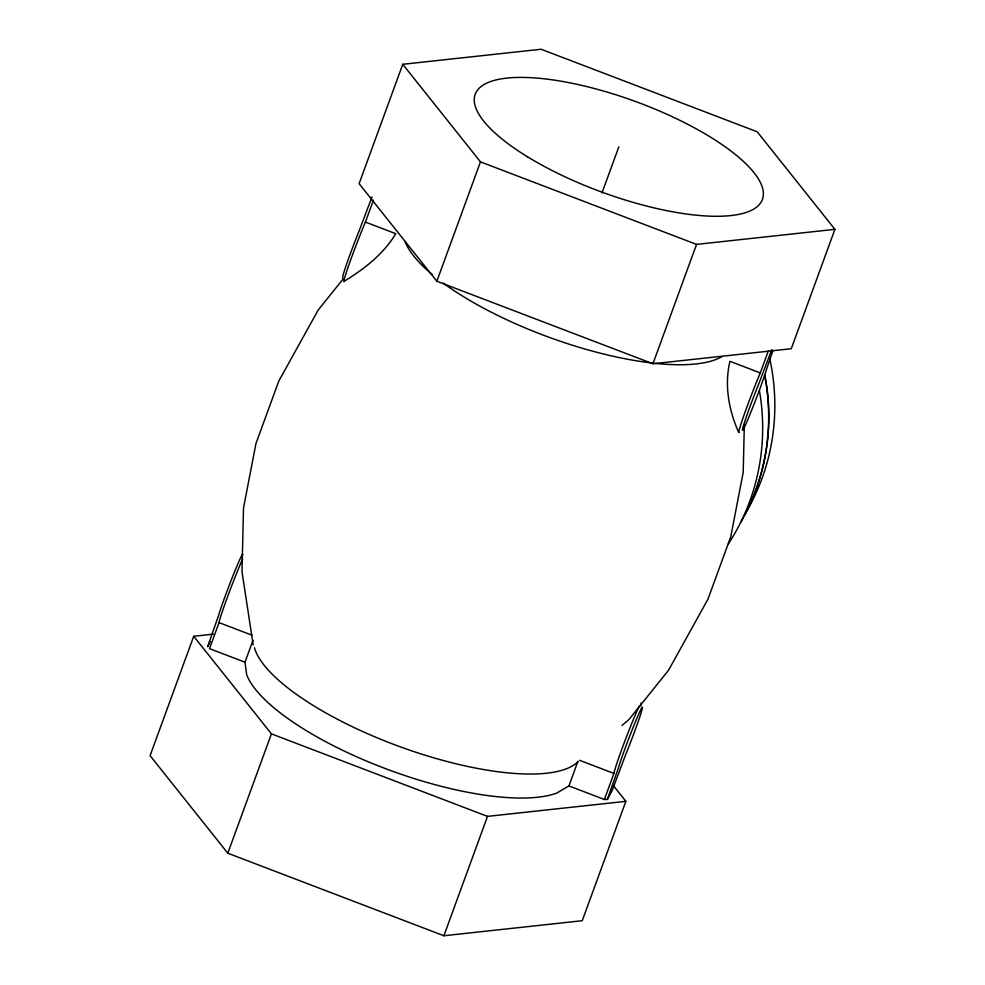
<?xml version="1.0" encoding="UTF-8"?>
<svg xmlns="http://www.w3.org/2000/svg" width="985" height="985" viewBox="0 0 985 985"><rect width="100%" height="100%" fill="white"/><g stroke="black" fill="none" stroke-linecap="round" stroke-linejoin="round"><path stroke-width="1.48" d="M744.328 425.274L743.207 472.283L730.759 536.763L707.944 599.2L668.507 670.305L628.984 719.493L621.991 725.514M213.474 634.131L193.713 636.285L150.089 755.655L227.806 853.219L443.89 935.75L582.246 920.704L625.869 801.334L613.556 785.858M402.754 64.296L359.131 183.666L436.848 281.242L652.932 363.76L791.287 348.715L834.911 229.345L757.194 131.781L541.11 49.25L402.754 64.296L480.471 161.872L696.555 244.391L834.911 229.345M371.985 196.938L359.402 230.207A34.758 1.502 -69.1 0 0 342.817 277.659M242.692 558.877A38.095 1.65 -69.1 0 0 228.237 594.952A38.095 1.65 -69.1 0 0 219.039 622.606L209.522 648.659L245.29 662.314M344.073 281.698A38.095 1.65 -69.1 0 1 350.217 261.185A38.095 1.65 -69.1 0 1 365.423 222.093L373.438 200.164M253.034 640.201L244.994 662.203L246.656 674.762A174.591 55.172 20.1 0 0 383.387 767.832A174.591 55.172 20.1 0 0 556.611 793.147L568.924 785.919L577.949 761.22M227.806 853.219L271.429 733.85L193.713 636.285M436.848 281.242L480.471 161.872M601.958 193.011L618.839 146.827M443.89 935.75L487.513 816.38L625.869 801.334M652.932 363.76L696.555 244.391M568.628 785.808L604.396 799.475L613.914 773.422A38.095 1.65 -69.1 0 1 624.601 741.767A38.095 1.65 -69.1 0 1 639.4 705.789M738.959 432.513L738.812 431.701A38.095 1.65 -69.1 0 1 760.297 372.909L768.312 350.968M607.339 799.475L618.272 768.411A34.758 1.502 -69.1 0 1 634.278 724.615A34.758 1.502 -69.1 0 1 641.703 710.801A34.758 1.502 -69.1 0 1 625.697 754.608L612.104 790.635L607.339 799.475L604.396 799.475M771.76 349.613L759.164 382.894A34.758 1.502 -69.1 0 0 743.158 426.69A34.758 1.502 -69.1 0 0 750.582 412.887A34.758 1.502 -69.1 0 0 766.601 369.092L772.991 350.401M210.298 641.74L207.576 646.8L218.498 615.736A34.758 1.502 -69.1 0 1 232.94 575.819A34.758 1.502 -69.1 0 1 242.655 555.22M343.272 278.792L318.217 309.979L278.78 381.084L255.965 443.521L243.517 508.001L241.99 571.694L253.182 644.867M344.467 281.094C364.302 268.967 383.559 254.044 395.761 233.679L365.423 222.093M760.297 372.909L729.959 361.323C724.246 384.79 728.777 409.772 738.27 431.504L738.873 432.083M219.039 622.606L251.951 635.177M579.586 760.309L613.914 773.422M271.429 733.85L487.513 816.38M722.054 356.57A174.591 55.172 20.1 0 1 655.247 363.354M652.132 363.009A174.591 55.172 20.1 0 1 443.188 283.077M432.575 274.79A174.591 55.172 20.1 0 1 405.02 241.473M577.875 761.799A174.591 55.172 20.1 0 1 405.524 748.711A174.591 55.172 20.1 0 1 254.438 647.736M742.407 519.378A232.792 220.64 28.3 0 1 740.905 522.062M764.606 375.15A232.792 220.64 28.3 0 1 743.884 516.669M759.435 390.725A232.792 220.64 28.3 0 1 728.469 543.708M769.876 359.217A232.792 220.64 28.3 0 1 747.849 509.245M743.355 517.654A232.792 220.64 28.3 0 1 741.865 520.351M764.803 374.78A232.792 220.64 28.3 0 1 744.795 514.946M641.013 703.118A38.095 1.65 -69.1 0 1 640.755 705.802M527.443 156.763A152.921 48.327 20.1 0 0 761.565 201.334A152.921 48.327 20.1 0 0 567.495 82.371A152.921 48.327 20.1 0 0 527.443 156.763"/></g></svg>
